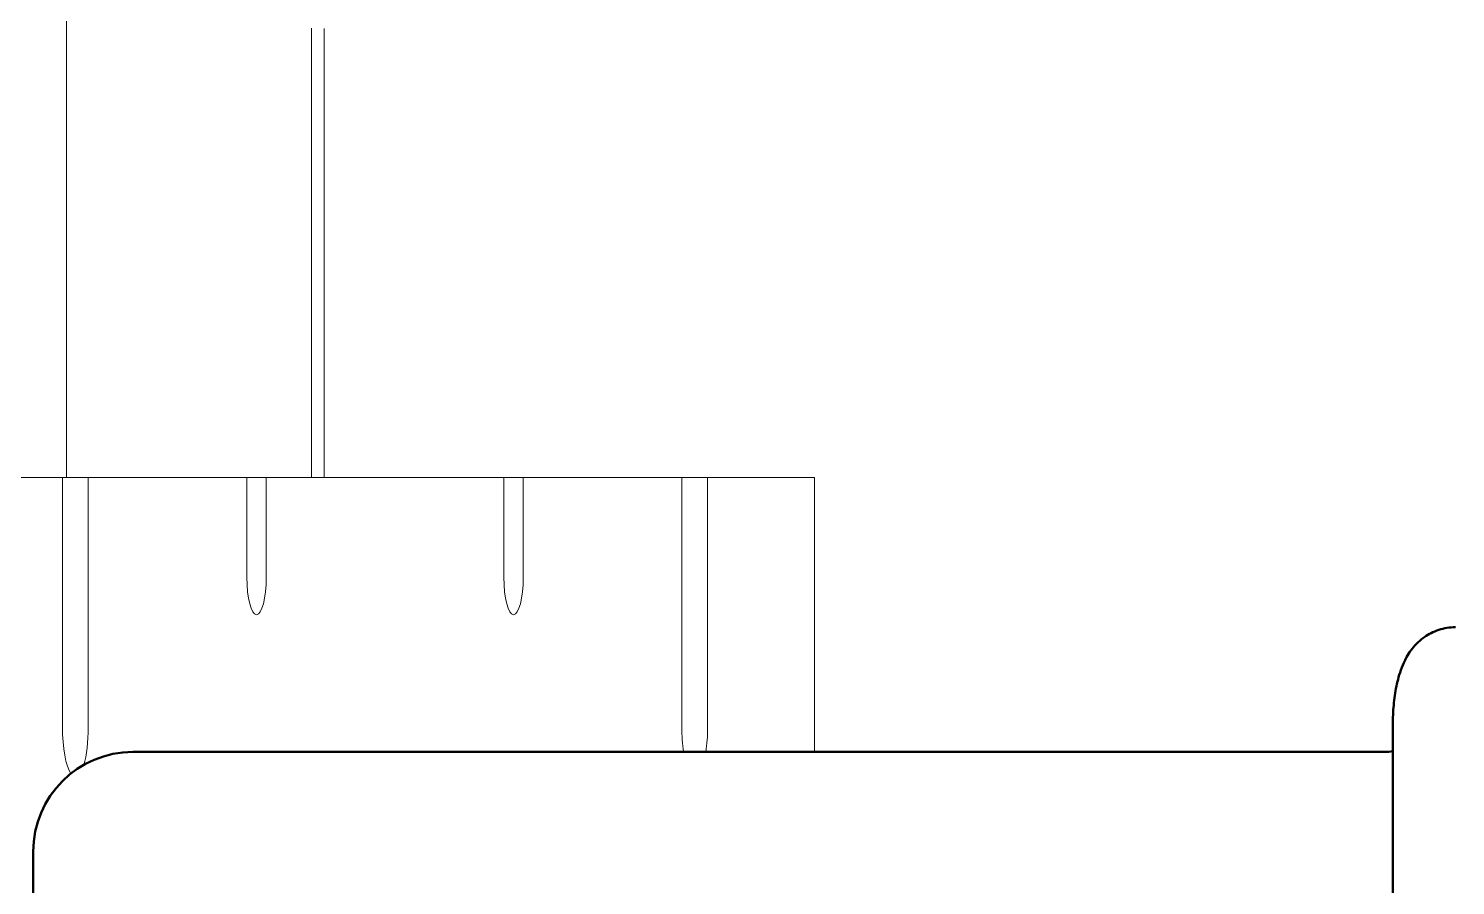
# Model space of a CAD drawing. Header units: inches. Extents: x 15 to 402, y 6 to 261.
# Drawn here: x 215.05 to 222.2, y 95.22 to 99.51 of the extents above; entities that cross this region are included whole.
import ezdxf

# ---------------------------------------------------------------- set-up
doc = ezdxf.new("R2010")
doc.units = ezdxf.units.IN
doc.header["$LTSCALE"] = 12
doc.header["$MEASUREMENT"] = 0
doc.layers.add('Visible (ANSI)', color=7, linetype='Continuous', lineweight=50)

msp = doc.modelspace()

# ---------------------------------------------------------------- linework, layer by layer
at = {"layer": 'Visible (ANSI)', "linetype": 'Continuous', "lineweight": 18}
for p, q in [((215.239499, 99.889122), (215.239499, 97.264122)), ((216.466902, 97.264122), (216.466902, 99.516327)), ((216.531606, 99.514087), (216.531606, 97.264122)), ((215.218607, 97.264122), (214.697512, 97.264122)), ((215.218607, 96.014122), (215.218607, 97.264122)), ((215.218607, 97.264122), (215.348016, 97.264122)), ((216.143238, 97.264122), (215.348016, 97.264122)), ((215.348016, 97.264122), (215.348016, 96.014122)), ((216.143238, 96.764122), (216.143238, 97.264122)), ((216.143238, 97.264122), (216.240295, 97.264122)), ((217.432157, 97.264122), (216.240295, 97.264122)), ((216.240295, 97.264122), (216.240295, 96.764122)), ((217.432157, 96.764122), (217.432157, 97.264122)), ((217.432157, 97.264122), (217.529214, 97.264122)), ((218.324435, 97.264122), (217.529214, 97.264122)), ((217.529214, 97.264122), (217.529214, 96.764122)), ((218.324435, 96.014122), (218.324435, 97.264122)), ((218.324435, 97.264122), (218.453845, 97.264122)), ((218.97494, 97.264122), (218.453845, 97.264122)), ((218.453845, 97.264122), (218.453845, 96.014122)), ((218.97494, 97.264122), (218.989847, 97.264122)), ((218.989847, 95.889122), (218.989847, 97.264122))]:
    msp.add_line(p, q, dxfattribs=at)
at = {"layer": 'Visible (ANSI)'}
for p, q in [((221.889564, 96.014122), (221.889564, 79.264122)), ((221.850716, 95.889122), (215.572198, 95.889122)), ((215.072198, 95.389122), (215.072198, 79.889122))]:
    msp.add_line(p, q, dxfattribs=at)
msp.add_arc((215.572198, 95.389122), 0.5, 90, 180, dxfattribs=at)
at = {"layer": 'Visible (ANSI)', "linetype": 'Continuous', "lineweight": 18}
for centre, major_axis, start_param, end_param in [((216.191766, 96.764122), (0, -0.1875), 4.71238898, 7.85398163), ((217.480685, 96.764122), (0, -0.1875), 4.71238898, 7.85398163), ((215.283312, 96.014122), (0, -0.25), 4.71238898, 5.9236128), ((215.283312, 96.014122), (0, -0.25), 0.70618719, 1.57079633), ((218.38914, 96.014122), (0, 0.25), 1.57079633, 2.0943951), ((218.38914, 96.014122), (0, -0.25), 1.04719755, 1.57079633)]:
    msp.add_ellipse(centre, major_axis=major_axis, ratio=0.25881905, start_param=start_param, end_param=end_param, dxfattribs=at)
at = {"layer": 'Visible (ANSI)'}
msp.add_open_spline([(222.204269, 96.514122), (222.175045, 96.514122), (222.146007, 96.509053), (222.092616, 96.491462), (222.069021, 96.478614), (222.025384, 96.448221), (222.007835, 96.430505), (221.973824, 96.390141), (221.961391, 96.368728), (221.933782, 96.31395), (221.924173, 96.283411), (221.908328, 96.221804), (221.902779, 96.191006), (221.894495, 96.127691), (221.891847, 96.095271), (221.889885, 96.046413), (221.889564, 96.030268), (221.889564, 96.014122)], degree=3, knots=[1.57079633, 1.57079633, 1.57079633, 1.57079633, 1.65586146, 1.65586146, 1.74915054, 1.74915054, 1.86882053, 1.86882053, 2.04520141, 2.04520141, 2.35936067, 2.35936067, 2.67351994, 2.67351994, 2.9876792, 2.9876792, 3.14159265, 3.14159265, 3.14159265, 3.14159265], dxfattribs=at)
msp.add_open_spline([(221.889564, 95.892945), (221.877206, 95.890483), (221.863969, 95.889122), (221.850716, 95.889122)], degree=3, dxfattribs=at)

doc.saveas('drawing.dxf')
